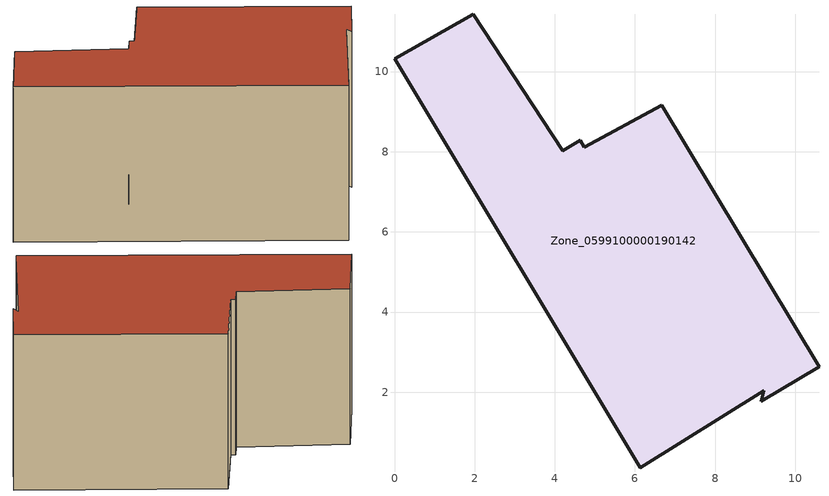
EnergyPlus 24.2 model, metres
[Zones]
Zone_0599100000190142
 floor ground (C_G): 4.2,8.03 4.63,8.28 4.73,8.12 6.67,9.15 10.59,2.63 9.15,1.77 9.21,2.03 6.13,0.12 0,10.32 1.97,11.43 z0
 wall outside (C_F): 1.97,11.43 0,10.32 6.13,0.12 9.21,2.03 9.15,1.77 10.59,2.63 6.67,9.15 4.73,8.12 4.63,8.28 4.2,8.03 1.97,11.43 z0:6.59
 roof outside (C_R): 4.63,8.28 4.2,8.03 1.97,11.43 0,10.32 6.13,0.12 9.21,2.03 9.15,1.77 10.59,2.63 6.67,9.15 4.73,8.12 z6.59
[BUILDING]
Pand.0599100000190142: North Axis=0; Terrain=City; Loads Convergence Tolerance Value=0.04; Temperature Convergence Tolerance Value=0.4; Solar Distribution=FullExterior; Maximum Number of Warmup Days=25; Minimum Number of Warmup Days=1
[Site:Location]
Rotterdam.The.Hague.AP_ZH_NLD Design_Conditions: Latitude=51.96; Longitude=4.45; Time Zone=1; Elevation=-4.5
[SITE:GROUNDTEMPERATURE:BUILDINGSURFACE]
18, 18, 18, 18, 18, 18, 18, 18, 18, 18, 18, 18
[MATERIAL] Thermal Absorptance=0.9; Solar Absorptance=0.7; Visible Absorptance=0.7
Name | Roughness | Thickness | Conductivity | Density | Specific Heat
G.TI.1946 | MediumSmooth | 0.15 | 1 | 540 | 1210
F.TI.1946 | Rough | 0.3 | 0.857143 | 1920 | 840
R.TI.1946 | MediumRough | 0.2 | 0.1 | 1500 | 1000
[CONSTRUCTION]
C_G: G.TI.1946
C_F: F.TI.1946
C_R: R.TI.1946
[ZONE]
Zone_0599100000190142: Type=1; Multiplier=1; Ceiling Height=Autocalculate; Volume=Autocalculate; Floor Area=autocalculate; Part of Total Floor Area=Yes
[ZONEINFILTRATION:DESIGNFLOWRATE]
Infil_Zone_0599100000190142: Zone or ZoneList or Space or SpaceList=Zone_0599100000190142; Schedule=AlwaysOn; Design Flow Rate Calculation Method=Flow/Area; Flow Rate per Floor Area=0.003; Constant Term Coefficient=1; Temperature Term Coefficient=0; Velocity Term Coefficient=0; Velocity Squared Term Coefficient=0
[HVACTEMPLATE:ZONE:IDEALLOADSAIRSYSTEM]
Zone_0599100000190142: Maximum Heating Supply Air Temperature=50; Minimum Cooling Supply Air Temperature=13; Maximum Heating Supply Air Humidity Ratio=0.0156; Minimum Cooling Supply Air Humidity Ratio=0.0077; Heating Limit=NoLimit; Cooling Limit=NoLimit; Dehumidification Control Type=ConstantSensibleHeatRatio; Cooling Sensible Heat Ratio=0.7; Dehumidification Setpoint=60; Humidification Control Type=None; Humidification Setpoint=30; Outdoor Air Method=None; Outdoor Air Flow Rate per Person=0.00944; Outdoor Air Flow Rate per Zone Floor Area=0; Outdoor Air Flow Rate per Zone=0; Demand Controlled Ventilation Type=None; Outdoor Air Economizer Type=NoEconomizer; Heat Recovery Type=None; Sensible Heat Recovery Effectiveness=0.7; Latent Heat Recovery Effectiveness=0.65
[ZONECONTROL:THERMOSTAT]
ThermostatControl_Zone_0599100000190142: Zone or ZoneList=Zone_0599100000190142; Control Type Schedule=DualSetpointControlType; Control 1=Thermostat_Zone_0599100000190142; Temperature Difference Between Cutout And Setpoint=0
[THERMOSTATSETPOINT:DUALSETPOINT]
Thermostat_Zone_0599100000190142: Heating Setpoint Temperature Schedule=HeatingSetpoint_Zone_0599100000190142; Cooling Setpoint Temperature Schedule=CoolingSetpoint_Zone_0599100000190142
[SCHEDULE:COMPACT]
HeatingSetpoint_Zone_0599100000190142: Through: 12/31, For: AllDays, Until: 24:00, 21
CoolingSetpoint_Zone_0599100000190142: Through: 12/31, For: AllDays, Until: 24:00, 24
DualSetpointControlType: Through: 12/31, For: AllDays, Until: 24:00, 4
AlwaysOn: Through: 12/31, For: AllDays, Until: 24:00, 1
